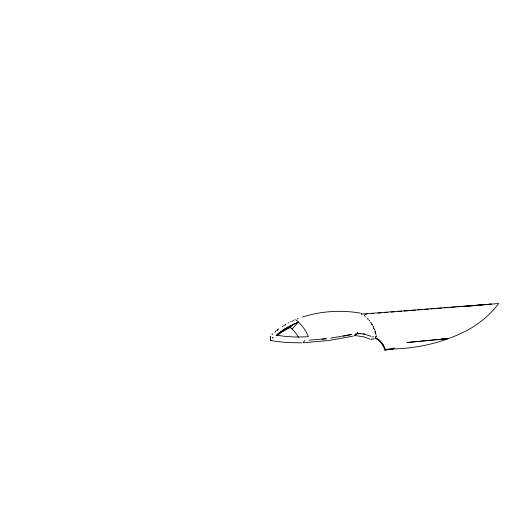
<?xml version="1.0" encoding="UTF-8"?>
<svg xmlns="http://www.w3.org/2000/svg" width="525" height="525" viewBox="0 0 525 525"><rect width="100%" height="100%" fill="white"/><g stroke="black" fill="none" stroke-linecap="round" stroke-linejoin="round"><path stroke-width="0.79" d="M357.728 333.355L355.425 335.81L357.361 332.962M375.526 337.378L375.447 336.781M361.613 313.878L361.6 313.55M361.554 313.661L361.817 313.819M375.788 333.592L375.559 333.92L375.795 333.572M343.324 336.144L351.743 334.445L330.612 338.152M374.929 330.507L375.244 331.485M374.371 329.037L374.181 329.247M322.048 339.196L326.347 338.697L309.159 340.213M357.709 333.421L364.35 334.097L362.952 333.834M304.828 340.436L302.938 342.786M373.406 326.845L373.518 327.022M360.124 333.526L357.367 333.021L357.748 333.067M372.455 325.034L372.396 324.89M371.129 336.348L364.337 334.117M370.985 322.678L370.88 322.947M369.495 320.998L369.515 320.985M364.363 315.63L364.704 315.84L364.383 315.61M274.916 332.305L276.347 330.533M277.207 330.606L278.637 328.834M282.43 326.865L283.395 325.677M278.65 333.191L276.209 335.16L283.513 336.164A139.912 131.841 38.8 0 0 299.316 337.011L308.411 336.709A36.94 34.807 38.8 0 0 298.384 322.14C290.568 325.507 282.155 329.109 276.59 335.751L283.362 331.091L290.607 327.147M284.898 325.415L285.843 324.24M278.788 334.123L280.849 331.557M281.046 332.568L283.106 330.002M283.362 331.091L285.416 328.532M285.725 329.693L287.785 327.134M288.14 328.381L290.2 325.822M288.704 328.099L290.765 325.539M292.668 324.588L291.637 325.868L289.734 326.819L292.937 329.91A28.711 27.057 38.8 0 1 298.463 337.306M290.824 326.406L289.734 326.819L295.175 323.446M353.975 335.954L355.963 333.48M376.386 338.743L376.733 338.317C380.815 340.889 383.933 344.971 385.258 349.617L384.917 350.044C383.473 344.964 379.883 340.581 375.25 338.08L375.592 337.647L376.733 338.317M377.482 339.485L377.829 339.058M378.525 340.298L378.873 339.872M379.516 341.178L379.857 340.751M380.448 342.123L380.789 341.696M381.308 343.12L381.649 342.694M382.102 344.17L382.443 343.744M382.594 344.918L382.935 344.492M382.823 345.273L383.165 344.846M383.467 346.415L383.814 345.988M384.031 347.596L384.379 347.169M384.517 348.81L384.858 348.383M294.755 323.964L297.846 322.337M291.972 328.998L298.384 322.14L296.146 319.955M367.913 319.193L368.196 319.193M371.214 339.308C369.725 339.34 375.644 339.091 374.056 338.769M270.985 340.528L270.533 340.036L270.972 340.528L275.94 341.362L286.729 342.556L301.763 342.845M275.467 331.209L275.487 331.524M297.235 318.885L298.141 318.662M294.768 319.869C295.293 320.217 294.696 319.686 295.188 319.699M292.51 320.847L292.484 321.169M284.74 324.968L284.885 324.778M277.712 329.497L277.653 329.713M270.158 336.978L270.401 336.203L270.539 340.095M368.091 319.043L367.467 318.367M370.84 322.717L370.775 322.37M288.028 323.039L288.717 322.678M372.015 324.791L372.205 325.132L372.258 324.693M290.588 321.746L291.29 321.412M297.78 322.422L298.384 322.14M293.199 320.539L293.908 320.23M302.374 317.1C320.952 311.049 341.001 309.881 360.242 313.09M352.898 336.151L328.683 340.535L303.693 342.766M374.929 331.268L375.224 331.616M394.518 347.95L385.258 349.617L403.298 348.397A178.861 168.538 38.8 0 0 462.755 332.588A110.421 104.048 38.8 0 0 498.75 303.509L463.509 306.324M388.776 349.348L384.917 350.044L393.008 349.21M441.42 339.288L448.613 338.54L407.013 342.51L448.613 338.54L440.547 339.386M374.292 329.004L374.489 329.365M466.843 306.338L491.223 304.1L361.141 314.127M364.875 314.226L367.323 314.029M371.398 313.707L373.839 313.51M377.915 313.182L381.176 312.92M384.438 312.657L387.699 312.395M390.961 312.139L394.223 311.876M397.484 311.614L401.559 311.286M404.001 311.089L408.076 310.767M410.524 310.57L415.413 310.177M417.861 309.98L421.936 309.652M424.384 309.455L428.459 309.133M430.9 308.936L435.796 308.543M437.423 308.411L441.499 308.083M443.947 307.886L448.836 307.499M450.47 307.368L455.359 306.974M456.986 306.843L461.882 306.449M357.748 333.132L357.367 333.211M357.44 333.27L357.748 333.25M356.803 335.823L363.818 336.807L370.112 339.15M364.238 315.787L364.442 315.879M366.174 317.107L365.708 316.687M369.488 320.65L369.095 320.171M373.373 326.753L373.098 326.196M355.353 335.77L355.064 335.718M376.031 334.714L376.169 335.455M376.012 336.473L376.307 336.262L376.012 336.473M272.934 337.916L272.442 337.673L272.934 337.916M272.114 334.281L272.337 333.861L272.062 334.261M373.163 336.919L372.737 336.932L373.163 336.919M371.444 323.748L371.602 324.102L371.444 323.748M373.682 327.941L373.787 328.322L373.682 327.941M375.257 332.397L375.296 332.778L375.257 332.397"/></g></svg>
